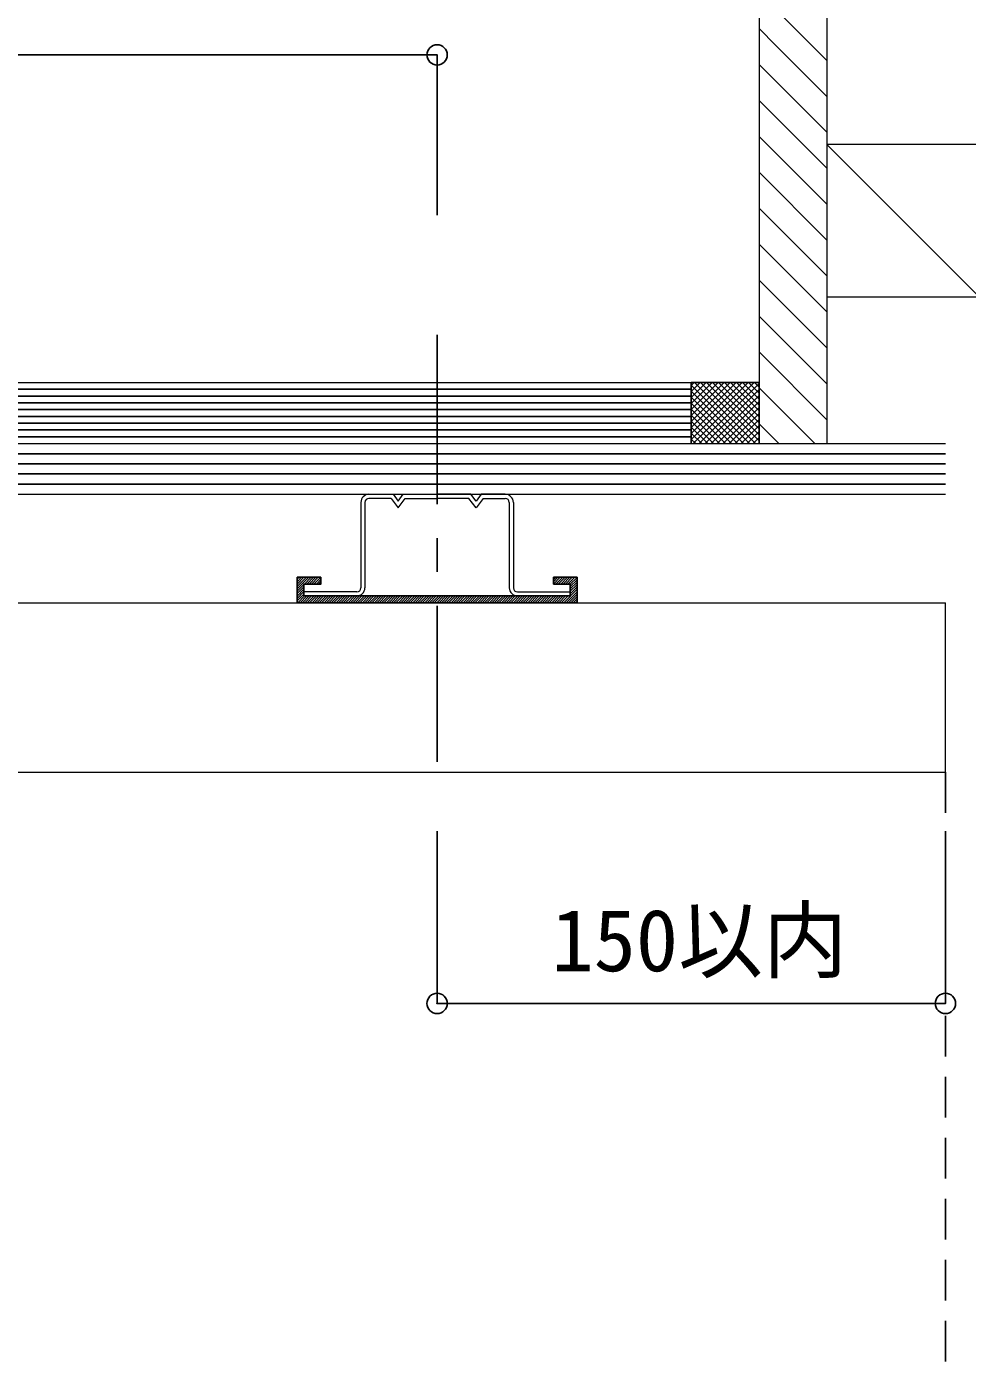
# Model space of a CAD drawing. Units: millimetres, scale not verified. Extents: x -2066 to 2059, y -1474 to 1400.
# Drawn here: x 1093.8 to 1371.4, y 806.2 to 1198 of the extents above; entities that cross this region are included whole.
import ezdxf
from ezdxf.enums import TextEntityAlignment as Align

# ---------------------------------------------------------------- set-up
doc = ezdxf.new("R2010")
doc.units = ezdxf.units.MM
doc.header["$LTSCALE"] = 10
doc.header["$PDMODE"] = 32
doc.header["$PDSIZE"] = 6
doc.linetypes.add('CHAIN1', pattern=[8, 5, -1, 1, -1])
doc.linetypes.add('DASHED1', pattern=[1.8, 1.2, -0.6])
for name, color, linetype in [('0-0_中心線', 4, 'CHAIN1'), ('0-2_太線１', 3, 'Continuous'), ('0-3_太線２', 2, 'Continuous'), ('0-4_細線', 4, 'Continuous'), ('0-5_寸法', 4, 'Continuous'), ('0-8_隠線', 4, 'DASHED1')]:
    doc.layers.add(name, color=color, linetype=linetype)
doc.layers.add('0-1_中線', color=7, linetype='Continuous', lineweight=18)
doc.styles.add('ＭＳ ゴシック', font='')
doc.styles.get('ＭＳ ゴシック').set_extended_font_data('MS Gothic')

msp = doc.modelspace()

# ---------------------------------------------------------------- linework, layer by layer
at = {"layer": '0-0_中心線'}
msp.add_line((1214.92, 1106.97), (1214.92, 980.88), dxfattribs=at)
at = {"layer": '0-1_中線'}
for p, q in [((1329.92, 1290.61), (1329.92, 1074.88)), ((1309.92, 1202.51), (1309.92, 1074.88)), ((1329.92, 1187.98), (1315.39, 1202.51)), ((1314.92, 1192.37), (1309.92, 1197.37)), ((1329.92, 1177.37), (1314.92, 1192.37)), ((1329.92, 1166.77), (1309.92, 1186.77)), ((1329.92, 1156.16), (1309.92, 1176.16)), ((1329.92, 1145.55), (1309.92, 1165.55)), ((1374.92, 1118.14), (1329.92, 1163.14)), ((1374.92, 1163.14), (1329.92, 1163.14)), ((1329.92, 1134.95), (1309.92, 1154.95)), ((1329.92, 1124.34), (1309.92, 1144.34)), ((1329.92, 1113.73), (1309.92, 1133.73)), ((1329.92, 1103.13), (1309.92, 1123.13)), ((1329.92, 1118.14), (1374.92, 1118.14)), ((1329.92, 1092.52), (1309.92, 1112.52)), ((1329.92, 1081.91), (1309.92, 1101.91)), ((827.44, 1092.88), (1289.92, 1092.88)), ((1326.35, 1074.88), (1309.92, 1091.31)), ((1315.74, 1074.88), (1309.92, 1080.7)), ((817.05, 1074.88), (1364.92, 1074.88)), ((808.39, 1059.88), (1364.92, 1059.88)), ((1194.82, 1059.88), (1201.92, 1059.88)), ((1201.32, 1058.68), (1194.82, 1058.68)), ((1235.02, 1059.88), (1227.92, 1059.88)), ((1228.52, 1058.68), (1235.02, 1058.68)), ((1192.42, 1057.48), (1192.42, 1032.28)), ((1193.62, 1057.48), (1193.62, 1032.28)), ((1236.22, 1057.48), (1236.22, 1032.28)), ((1237.42, 1057.48), (1237.42, 1032.28)), ((1175.62, 1031.08), (1175.62, 1029.88)), ((1191.22, 1031.08), (1175.62, 1031.08)), ((789.91, 1027.88), (1364.92, 1027.88)), ((1175.62, 1029.88), (1191.22, 1029.88)), ((1254.22, 1029.88), (1238.62, 1029.88))]:
    msp.add_line(p, q, dxfattribs=at)
for points in [[(1201.32, 1058.68), (1203.42, 1055.88), (1205.52, 1058.68), (1214.92, 1058.68)], [(1201.92, 1059.88), (1203.42, 1057.88), (1204.92, 1059.88), (1214.92, 1059.88)], [(1227.92, 1059.88), (1226.42, 1057.88), (1224.92, 1059.88), (1214.92, 1059.88)], [(1228.52, 1058.68), (1226.42, 1055.88), (1224.32, 1058.68), (1214.92, 1058.68)], [(1238.62, 1031.08), (1254.22, 1031.08), (1254.22, 1029.88)], [(1084.92, 977.88), (1364.92, 977.88), (1364.92, 1027.88)]]:
    msp.add_lwpolyline(points, dxfattribs=at)
for centre, radius, start, end in [((1194.82, 1057.48), 2.4, 90, 180), ((1194.82, 1057.48), 1.2, 90, 180), ((1235.02, 1057.48), 2.4, 0, 90), ((1235.02, 1057.48), 1.2, 0, 90), ((1191.22, 1032.28), 1.2, 270, 0), ((1191.22, 1032.28), 2.4, 270, 0), ((1238.62, 1032.28), 2.4, 180, 270), ((1238.62, 1032.28), 1.2, 180, 270)]:
    msp.add_arc(centre, radius, start, end, dxfattribs=at)
at = {"layer": '0-2_太線１'}
for p, q in [((815.31, 1071.88), (1364.92, 1071.88)), ((811.85, 1065.88), (1364.92, 1065.88)), ((813.58, 1068.88), (1364.92, 1068.88)), ((810.12, 1062.88), (1364.92, 1062.88)), ((1180.62, 1035.38), (1173.62, 1035.38)), ((1173.62, 1035.38), (1173.62, 1027.88)), ((1173.62, 1034.79), (1174.21, 1035.38)), ((1173.62, 1034.09), (1174.91, 1035.38)), ((1173.62, 1033.38), (1175.62, 1035.38)), ((1173.62, 1032.67), (1176.33, 1035.38)), ((1173.62, 1031.96), (1177.03, 1035.38)), ((1175.74, 1033.38), (1177.74, 1035.38)), ((1176.45, 1033.38), (1178.45, 1035.38)), ((1177.16, 1033.38), (1179.16, 1035.38)), ((1177.86, 1033.38), (1179.86, 1035.38)), ((1178.57, 1033.38), (1180.57, 1035.38)), ((1179.28, 1033.38), (1180.62, 1034.72)), ((1249.22, 1033.38), (1249.22, 1035.38)), ((1249.22, 1034.73), (1249.87, 1035.38)), ((1249.22, 1034.03), (1250.57, 1035.38)), ((1249.28, 1033.38), (1251.28, 1035.38)), ((1249.99, 1033.38), (1251.99, 1035.38)), ((1250.69, 1033.38), (1252.69, 1035.38)), ((1251.4, 1033.38), (1253.4, 1035.38)), ((1252.11, 1033.38), (1254.11, 1035.38)), ((1252.82, 1033.38), (1254.82, 1035.38)), ((1253.52, 1033.38), (1255.52, 1035.38)), ((1254.22, 1033.37), (1256.22, 1035.37)), ((1254.22, 1032.66), (1256.22, 1034.66)), ((1173.62, 1031.26), (1175.62, 1033.26)), ((1173.62, 1030.55), (1175.62, 1032.55)), ((1173.62, 1029.84), (1175.62, 1031.84)), ((1173.62, 1029.14), (1175.62, 1031.14)), ((1173.62, 1028.43), (1175.62, 1030.43)), ((1179.98, 1033.38), (1180.62, 1034.01)), ((1252.27, 1027.88), (1256.22, 1031.83)), ((1252.97, 1027.88), (1256.22, 1031.13)), ((1253.68, 1027.88), (1256.22, 1030.42)), ((1254.22, 1031.95), (1256.22, 1033.95)), ((1254.22, 1031.25), (1256.22, 1033.25)), ((1254.22, 1030.58), (1254.22, 1029.88)), ((1254.24, 1030.56), (1256.22, 1032.54)), ((1214.92, 1027.88), (1173.62, 1027.88)), ((1173.78, 1027.88), (1175.78, 1029.88)), ((1174.48, 1027.88), (1176.48, 1029.88)), ((1175.19, 1027.88), (1177.19, 1029.88)), ((1175.62, 1029.88), (1214.92, 1029.88)), ((1175.9, 1027.88), (1177.9, 1029.88)), ((1176.61, 1027.88), (1178.61, 1029.88)), ((1177.31, 1027.88), (1179.31, 1029.88)), ((1178.02, 1027.88), (1180.02, 1029.88)), ((1178.73, 1027.88), (1180.73, 1029.88)), ((1179.43, 1027.88), (1181.43, 1029.88)), ((1180.14, 1027.88), (1182.14, 1029.88)), ((1180.85, 1027.88), (1182.85, 1029.88)), ((1181.56, 1027.88), (1183.56, 1029.88)), ((1182.26, 1027.88), (1184.26, 1029.88)), ((1182.97, 1027.88), (1184.97, 1029.88)), ((1183.68, 1027.88), (1185.68, 1029.88)), ((1184.38, 1027.88), (1186.38, 1029.88)), ((1185.09, 1027.88), (1187.09, 1029.88)), ((1185.8, 1027.88), (1187.8, 1029.88)), ((1186.5, 1027.88), (1188.5, 1029.88)), ((1187.21, 1027.88), (1189.21, 1029.88)), ((1187.92, 1027.88), (1189.92, 1029.88)), ((1188.63, 1027.88), (1190.63, 1029.88)), ((1189.33, 1027.88), (1191.33, 1029.88)), ((1190.04, 1027.88), (1192.04, 1029.88)), ((1190.75, 1027.88), (1192.75, 1029.88)), ((1191.45, 1027.88), (1193.45, 1029.88)), ((1192.16, 1027.88), (1194.16, 1029.88)), ((1192.87, 1027.88), (1194.87, 1029.88)), ((1193.58, 1027.88), (1195.58, 1029.88)), ((1194.28, 1027.88), (1196.28, 1029.88)), ((1194.99, 1027.88), (1196.99, 1029.88)), ((1195.7, 1027.88), (1197.7, 1029.88)), ((1196.4, 1027.88), (1198.4, 1029.88)), ((1197.11, 1027.88), (1199.11, 1029.88)), ((1197.82, 1027.88), (1199.82, 1029.88)), ((1198.53, 1027.88), (1200.53, 1029.88)), ((1199.23, 1027.88), (1201.23, 1029.88)), ((1199.94, 1027.88), (1201.94, 1029.88)), ((1200.65, 1027.88), (1202.65, 1029.88)), ((1201.35, 1027.88), (1203.35, 1029.88)), ((1202.06, 1027.88), (1204.06, 1029.88)), ((1202.77, 1027.88), (1204.77, 1029.88)), ((1203.48, 1027.88), (1205.48, 1029.88)), ((1204.18, 1027.88), (1206.18, 1029.88)), ((1204.89, 1027.88), (1206.89, 1029.88)), ((1205.6, 1027.88), (1207.6, 1029.88)), ((1206.3, 1027.88), (1208.3, 1029.88)), ((1207.01, 1027.88), (1209.01, 1029.88)), ((1207.72, 1027.88), (1209.72, 1029.88)), ((1208.43, 1027.88), (1210.43, 1029.88)), ((1209.13, 1027.88), (1211.13, 1029.88)), ((1209.84, 1027.88), (1211.84, 1029.88)), ((1210.55, 1027.88), (1212.55, 1029.88)), ((1211.25, 1027.88), (1213.25, 1029.88)), ((1211.96, 1027.88), (1213.96, 1029.88)), ((1212.67, 1027.88), (1214.67, 1029.88)), ((1213.38, 1027.88), (1215.38, 1029.88)), ((1214.08, 1027.88), (1216.08, 1029.88)), ((1214.79, 1027.88), (1216.79, 1029.88)), ((1254.22, 1029.88), (1214.92, 1029.88)), ((1214.92, 1027.88), (1256.22, 1027.88)), ((1215.5, 1027.88), (1217.5, 1029.88)), ((1216.2, 1027.88), (1218.2, 1029.88)), ((1216.91, 1027.88), (1218.91, 1029.88)), ((1217.62, 1027.88), (1219.62, 1029.88)), ((1218.32, 1027.88), (1220.32, 1029.88)), ((1219.03, 1027.88), (1221.03, 1029.88)), ((1219.74, 1027.88), (1221.74, 1029.88)), ((1220.45, 1027.88), (1222.45, 1029.88)), ((1221.15, 1027.88), (1223.15, 1029.88)), ((1221.86, 1027.88), (1223.86, 1029.88)), ((1222.57, 1027.88), (1224.57, 1029.88)), ((1223.27, 1027.88), (1225.27, 1029.88)), ((1223.98, 1027.88), (1225.98, 1029.88)), ((1224.69, 1027.88), (1226.69, 1029.88)), ((1225.4, 1027.88), (1227.4, 1029.88)), ((1226.1, 1027.88), (1228.1, 1029.88)), ((1226.81, 1027.88), (1228.81, 1029.88)), ((1227.52, 1027.88), (1229.52, 1029.88)), ((1228.22, 1027.88), (1230.22, 1029.88)), ((1228.93, 1027.88), (1230.93, 1029.88)), ((1229.64, 1027.88), (1231.64, 1029.88)), ((1230.35, 1027.88), (1232.35, 1029.88)), ((1231.05, 1027.88), (1233.05, 1029.88)), ((1231.76, 1027.88), (1233.76, 1029.88)), ((1232.47, 1027.88), (1234.47, 1029.88)), ((1233.17, 1027.88), (1235.17, 1029.88)), ((1233.88, 1027.88), (1235.88, 1029.88)), ((1234.59, 1027.88), (1236.59, 1029.88)), ((1235.3, 1027.88), (1237.3, 1029.88)), ((1236, 1027.88), (1238, 1029.88)), ((1236.71, 1027.88), (1238.71, 1029.88)), ((1237.42, 1027.88), (1239.42, 1029.88)), ((1238.12, 1027.88), (1240.12, 1029.88)), ((1238.83, 1027.88), (1240.83, 1029.88)), ((1239.54, 1027.88), (1241.54, 1029.88)), ((1240.25, 1027.88), (1242.25, 1029.88)), ((1240.95, 1027.88), (1242.95, 1029.88)), ((1241.66, 1027.88), (1243.66, 1029.88)), ((1242.37, 1027.88), (1244.37, 1029.88)), ((1243.07, 1027.88), (1245.07, 1029.88)), ((1243.78, 1027.88), (1245.78, 1029.88)), ((1244.49, 1027.88), (1246.49, 1029.88)), ((1245.19, 1027.88), (1247.19, 1029.88)), ((1245.9, 1027.88), (1247.9, 1029.88)), ((1246.61, 1027.88), (1248.61, 1029.88)), ((1247.32, 1027.88), (1249.32, 1029.88)), ((1248.02, 1027.88), (1250.02, 1029.88)), ((1248.73, 1027.88), (1250.73, 1029.88)), ((1249.44, 1027.88), (1251.44, 1029.88)), ((1250.14, 1027.88), (1252.14, 1029.88)), ((1250.85, 1027.88), (1252.85, 1029.88)), ((1251.56, 1027.88), (1253.56, 1029.88)), ((1254.39, 1027.88), (1256.22, 1029.71)), ((1255.09, 1027.88), (1256.22, 1029)), ((1255.8, 1027.88), (1256.22, 1028.3))]:
    msp.add_line(p, q, dxfattribs=at)
for points in [[(1180.62, 1035.38), (1180.62, 1033.38), (1175.62, 1033.38), (1175.62, 1029.88)], [(1249.22, 1035.38), (1256.22, 1035.38), (1256.22, 1027.88)], [(1249.22, 1033.38), (1254.21, 1033.38), (1254.22, 1033.38), (1254.22, 1030.58)]]:
    msp.add_lwpolyline(points, dxfattribs=at)
at = {"layer": '0-3_太線２'}
for p, q in [((1292.56, 1092.88), (1289.92, 1090.24)), ((1306.7, 1092.88), (1289.92, 1076.1)), ((1304.94, 1092.88), (1289.92, 1077.87)), ((1303.17, 1092.88), (1289.92, 1079.63)), ((1301.4, 1092.88), (1289.92, 1081.4)), ((1299.63, 1092.88), (1289.92, 1083.17)), ((1297.87, 1092.88), (1289.92, 1084.94)), ((1294.33, 1092.88), (1289.92, 1088.47)), ((1296.1, 1092.88), (1289.92, 1086.71)), ((1290.79, 1092.88), (1289.92, 1092.01)), ((1289.92, 1074.88), (1289.92, 1092.88)), ((1289.92, 1092.88), (1309.92, 1092.88)), ((1307.14, 1074.88), (1289.92, 1092.1)), ((1305.37, 1074.88), (1289.92, 1090.33)), ((1308.47, 1092.88), (1290.47, 1074.88)), ((1308.91, 1074.88), (1290.91, 1092.88)), ((1309.92, 1092.56), (1292.24, 1074.88)), ((1309.92, 1075.64), (1292.67, 1092.88)), ((1309.92, 1090.8), (1294.01, 1074.88)), ((1309.92, 1077.4), (1294.44, 1092.88)), ((1309.92, 1079.17), (1296.21, 1092.88)), ((1309.92, 1080.94), (1297.98, 1092.88)), ((1309.92, 1082.71), (1299.75, 1092.88)), ((1309.92, 1084.48), (1301.51, 1092.88)), ((1309.92, 1086.24), (1303.28, 1092.88)), ((1309.92, 1088.01), (1305.05, 1092.88)), ((1309.92, 1089.78), (1306.82, 1092.88)), ((1309.92, 1091.55), (1308.58, 1092.88)), ((1309.92, 1092.88), (1309.92, 1074.88)), ((1309.92, 1074.88), (1309.92, 1091.38)), ((1303.6, 1074.88), (1289.92, 1088.57)), ((1301.84, 1074.88), (1289.92, 1086.8)), ((1309.92, 1089.03), (1295.78, 1074.88)), ((1309.92, 1087.26), (1297.54, 1074.88)), ((1309.92, 1085.49), (1299.31, 1074.88)), ((1300.07, 1074.88), (1289.92, 1085.03)), ((1298.3, 1074.88), (1289.92, 1083.26)), ((1296.53, 1074.88), (1289.92, 1081.49)), ((1309.92, 1083.72), (1301.08, 1074.88)), ((1309.92, 1081.96), (1302.85, 1074.88)), ((1294.77, 1074.88), (1289.92, 1079.73)), ((1293, 1074.88), (1289.92, 1077.96)), ((1309.92, 1080.19), (1304.61, 1074.88)), ((1309.92, 1078.42), (1306.38, 1074.88)), ((1291.23, 1074.88), (1289.92, 1076.19)), ((1309.92, 1076.65), (1308.15, 1074.88))]:
    msp.add_line(p, q, dxfattribs=at)
at = {"layer": '0-4_細線'}
for p, q in [((826.28, 1090.88), (1289.92, 1090.88)), ((823.97, 1086.88), (1289.92, 1086.88)), ((825.13, 1088.88), (1289.92, 1088.88)), ((821.66, 1082.88), (1289.92, 1082.88)), ((822.82, 1084.88), (1289.92, 1084.88)), ((819.36, 1078.88), (1289.92, 1078.88)), ((820.51, 1080.88), (1289.92, 1080.88)), ((818.2, 1076.88), (1289.92, 1076.88))]:
    msp.add_line(p, q, dxfattribs=at)
at = {"layer": '0-5_寸法'}
for p, q in [((1214.92, 1189.61), (914.92, 1189.61)), ((1214.92, 1189.61), (1214.92, 1142.28)), ((1214.92, 909.58), (1214.92, 960.41)), ((1364.92, 909.58), (1364.92, 960.41)), ((1214.92, 909.58), (1364.92, 909.58))]:
    msp.add_line(p, q, dxfattribs=at)
at = {"layer": '0-5_寸法', "color": 7}
for p in [(1214.92, 1189.61), (1214.92, 909.58), (1364.92, 909.58)]:
    msp.add_point(p, dxfattribs=at)
at = {"layer": '0-8_隠線'}
msp.add_line((1364.92, 977.88), (1364.92, 442.26), dxfattribs=at)

# ---------------------------------------------------------------- texts
at = {"layer": '0-5_寸法', "color": 7, "style": 'ＭＳ ゴシック'}
msp.add_text('150以内', height=18.33, dxfattribs=at).set_placement((1248.63, 913.58), align=Align.BOTTOM_LEFT)

doc.saveas('drawing.dxf')
